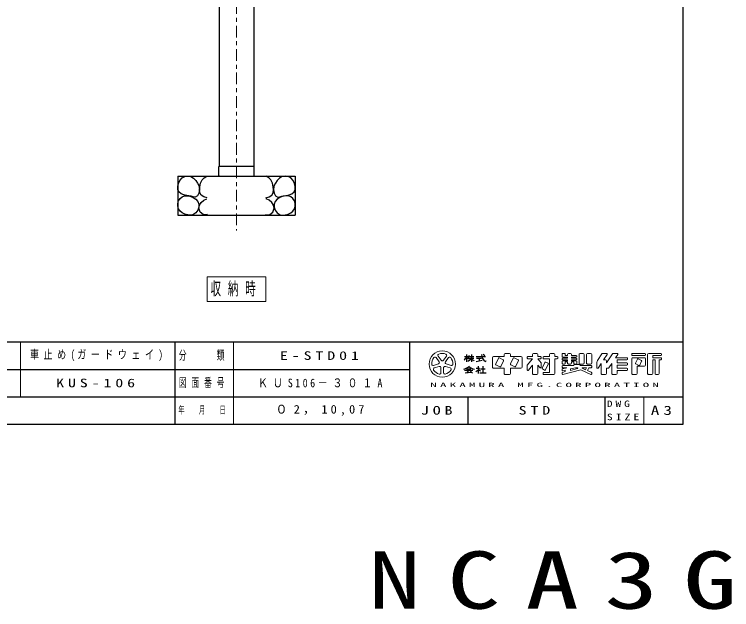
# Model space of a CAD drawing. Units: millimetres on the paper, scale 1:10. Extents: x -365 to 12, y -47 to 257.
# Drawn here: x -171 to 12.4, y -47.4 to 104.8 of the extents above; entities that cross this region are included whole.
import ezdxf

# ---------------------------------------------------------------- set-up
doc = ezdxf.new("R2010")
doc.units = ezdxf.units.MM
doc.linetypes.add('USER2', pattern=[6, 3, -1, 1, -1])
doc.layers.add('LY_1', color=3, linetype='Continuous', lineweight=25)
doc.layers.add('LY_2', color=7, linetype='Continuous', lineweight=13)
doc.styles.add('ＭＳ ゴシック', font='')
doc.styles.get('ＭＳ ゴシック').set_extended_font_data('MS Gothic')

msp = doc.modelspace()

# ---------------------------------------------------------------- linework, layer by layer
at = {"layer": 'LY_1', "color": 7, "linetype": 'USER2', "lineweight": 13}
msp.add_line((-114.211, 227.881), (-114.211, 49.474), dxfattribs=at)
at = {"layer": 'LY_1'}
for p, q in [((-118.661, 152.388), (-118.661, 65.888)), ((-109.761, 152.388), (-109.761, 65.888)), ((-109.661, 65.888), (-118.761, 65.888)), ((-118.761, 63.588), (-118.761, 65.888)), ((-109.661, 63.588), (-109.661, 65.888)), ((-129.211, 63.388), (-129.211, 53.388)), ((-129.211, 63.388), (-99.211, 63.388)), ((-118.561, 63.388), (-112.961, 63.388)), ((-114.211, 63.388), (-109.861, 63.388)), ((-99.211, 63.388), (-99.211, 53.388)), ((-129.211, 53.388), (-99.211, 53.388))]:
    msp.add_line(p, q, dxfattribs=at)
at = {"layer": 'LY_1', "color": 7, "lineweight": 13}
for p, q in [((-106.711, 37.624), (-121.711, 37.624)), ((-121.711, 37.624), (-121.711, 31.324)), ((-106.711, 31.324), (-106.711, 37.624)), ((-121.711, 31.324), (-106.711, 31.324))]:
    msp.add_line(p, q, dxfattribs=at)
at = {"layer": 'LY_1'}
for points in [[(-126.886, 58.449), (-127.657, 58.586), (-128.386, 58.888), (-128.94, 59.375), (-129.21, 60.025), (-129.236, 60.78), (-129.06, 61.549), (-128.674, 62.322), (-128.115, 62.935), (-127.409, 63.321), (-126.643, 63.427), (-125.879, 63.281), (-125.186, 62.884), (-124.611, 62.307), (-124.148, 61.63), (-123.775, 60.815), (-123.665, 59.898), (-123.837, 59.081), (-124.226, 58.384), (-124.792, 58.046), (-125.301, 58.115), (-125.839, 58.288), (-126.364, 58.39)], [(-101.535, 58.449), (-100.764, 58.586), (-100.035, 58.888), (-99.482, 59.375), (-99.211, 60.025), (-99.185, 60.78), (-99.361, 61.549), (-99.747, 62.322), (-100.306, 62.935), (-101.012, 63.321), (-101.778, 63.427), (-102.542, 63.281), (-103.235, 62.884), (-103.81, 62.307), (-104.273, 61.63), (-104.646, 60.815), (-104.756, 59.898), (-104.584, 59.081), (-104.195, 58.384), (-103.629, 58.046), (-103.121, 58.115), (-102.582, 58.288), (-102.057, 58.39)], [(-126.685, 53.496), (-127.41, 53.668), (-128.091, 53.987), (-128.658, 54.463), (-129.029, 55.047), (-129.223, 55.723), (-129.221, 56.436), (-129.021, 57.113), (-128.647, 57.701), (-128.134, 58.127), (-127.514, 58.339), (-126.828, 58.364), (-126.121, 58.248), (-125.315, 57.976), (-124.618, 57.552), (-124.108, 56.959), (-123.858, 56.245), (-123.845, 55.461), (-124.067, 54.704), (-124.602, 53.984), (-125.356, 53.537), (-126.017, 53.427)], [(-101.736, 53.496), (-101.011, 53.668), (-100.33, 53.987), (-99.763, 54.463), (-99.392, 55.047), (-99.198, 55.723), (-99.2, 56.436), (-99.4, 57.113), (-99.774, 57.701), (-100.287, 58.127), (-100.908, 58.339), (-101.593, 58.364), (-102.3, 58.248), (-103.106, 57.976), (-103.803, 57.552), (-104.313, 56.959), (-104.563, 56.245), (-104.576, 55.461), (-104.354, 54.704), (-103.819, 53.984), (-103.065, 53.537), (-102.404, 53.427)]]:
    msp.add_lwpolyline(points, close=True, dxfattribs=at)
for points in [[(-121.732, 57.885), (-122.57, 58.082), (-123.262, 58.529), (-123.592, 59.152), (-123.687, 59.909), (-123.624, 60.704), (-123.402, 61.632), (-122.98, 62.435), (-122.452, 62.981), (-121.813, 63.402)], [(-106.689, 57.885), (-105.851, 58.082), (-105.159, 58.529), (-104.829, 59.152), (-104.734, 59.909), (-104.797, 60.704), (-105.019, 61.632), (-105.441, 62.435), (-105.969, 62.981), (-106.609, 63.402)], [(-121.651, 53.617), (-122.195, 53.516), (-122.739, 53.577), (-123.528, 54.205), (-123.866, 55.187), (-123.693, 55.987), (-123.222, 56.677), (-122.552, 57.238), (-121.772, 57.603)], [(-106.77, 53.617), (-106.226, 53.516), (-105.682, 53.577), (-104.893, 54.205), (-104.555, 55.187), (-104.728, 55.987), (-105.199, 56.677), (-105.869, 57.238), (-106.649, 57.603)]]:
    msp.add_lwpolyline(points, dxfattribs=at)
for centre, start, end in [((-118.556, 63.59), 179.99998, 270.00003), ((-109.856, 63.59), 270.00002, 0)]:
    msp.add_arc(centre, 0.2, start, end, dxfattribs=at)
at = {"layer": 'LY_2', "color": 20, "lineweight": 25}
for p, q in [((0, 0), (0, 257)), ((-365, 21), (0, 21)), ((-365, 0), (0, 0))]:
    msp.add_line(p, q, dxfattribs=at)
at = {"layer": 'LY_2'}
for p, q in [((-169.5, 21), (-169.5, 7)), ((-115, 21), (-115, 0)), ((-62.39, 15.917), (-63.175, 16.997)), ((-62.629, 17.393), (-61.844, 16.313)), ((-61.298, 16.313), (-60.513, 17.393)), ((-59.967, 16.997), (-60.752, 15.917)), ((-48.746, 16.983), (-48.746, 14.553)), ((-48.476, 17.253), (-45.776, 17.253)), ((-47.198, 16.838), (-47.918, 15.4)), ((-45.975, 16.408), (-46.981, 16.911)), ((-45.776, 17.793), (-45.776, 17.253)), ((-45.506, 18.063), (-44.426, 18.063)), ((-44.156, 17.793), (-44.156, 17.253)), ((-44.156, 17.253), (-41.456, 17.253)), ((-43.418, 16.838), (-44.138, 15.4)), ((-42.195, 16.408), (-43.201, 16.911)), ((-41.186, 16.983), (-41.186, 14.553)), ((-39.836, 17.091), (-39.836, 16.875)), ((-38.486, 16.713), (-39.836, 15.026)), ((-39.674, 17.253), (-38.486, 17.253)), ((-39.674, 16.713), (-38.486, 16.713)), ((-38.486, 17.793), (-38.486, 17.253)), ((-38.216, 18.063), (-37.406, 18.063)), ((-37.136, 17.793), (-37.136, 17.253)), ((-37.136, 17.253), (-36.488, 17.253)), ((-37.136, 16.713), (-36.326, 15.701)), ((-37.136, 16.713), (-36.488, 16.713)), ((-36.326, 17.091), (-36.326, 16.875)), ((-35.786, 17.091), (-35.786, 16.875)), ((-35.624, 17.253), (-34.166, 17.253)), ((-35.624, 16.713), (-34.166, 16.713)), ((-34.166, 17.793), (-34.166, 17.253)), ((-34.166, 16.713), (-34.166, 13.203)), ((-33.896, 18.063), (-33.086, 18.063)), ((-32.816, 17.793), (-32.816, 17.253)), ((-32.816, 17.253), (-32.168, 17.253)), ((-32.816, 16.713), (-32.816, 12.933)), ((-32.816, 16.713), (-32.168, 16.713)), ((-32.006, 17.091), (-32.006, 16.875)), ((-30.926, 17.901), (-30.926, 17.28)), ((-30.926, 16.686), (-30.926, 16.605)), ((-30.764, 18.063), (-30.278, 18.063)), ((-30.764, 17.118), (-29.576, 17.118)), ((-30.764, 16.848), (-29.576, 16.848)), ((-30.116, 17.901), (-30.116, 17.523)), ((-30.116, 17.523), (-29.576, 17.523)), ((-29.576, 17.793), (-29.576, 17.523)), ((-29.576, 17.118), (-29.576, 16.848)), ((-28.766, 18.063), (-29.306, 18.063)), ((-28.496, 17.793), (-28.496, 17.523)), ((-28.496, 17.523), (-27.308, 17.523)), ((-28.496, 17.118), (-27.308, 17.118)), ((-28.496, 17.118), (-28.496, 16.848)), ((-28.496, 16.848), (-27.308, 16.848)), ((-27.146, 17.361), (-27.146, 17.28)), ((-27.146, 16.686), (-27.146, 16.605)), ((-26.606, 17.793), (-26.606, 15.633)), ((-26.336, 18.063), (-25.526, 18.063)), ((-25.256, 17.793), (-25.256, 15.633)), ((-24.716, 17.793), (-24.716, 15.633)), ((-24.446, 18.063), (-23.636, 18.063)), ((-23.366, 17.793), (-23.366, 15.633)), ((-21.88, 16.242), (-20.746, 17.943)), ((-20.521, 18.063), (-19.529, 18.063)), ((-20.306, 16.443), (-19.394, 17.811)), ((-19.586, 15.633), (-18.046, 17.943)), ((-17.821, 18.063), (-16.829, 18.063)), ((-17.246, 16.983), (-16.694, 17.811)), ((-17.246, 16.983), (-14.348, 16.983)), ((-14.186, 16.821), (-14.186, 16.605)), ((-13.106, 17.901), (-13.106, 17.685)), ((-13.106, 16.713), (-13.106, 12.933)), ((-12.944, 18.063), (-9.758, 18.063)), ((-12.944, 17.523), (-9.758, 17.523)), ((-12.836, 16.983), (-9.866, 16.983)), ((-11.666, 16.622), (-12.17, 15.616)), ((-11.449, 16.695), (-10.659, 16.3)), ((-9.596, 17.901), (-9.596, 17.685)), ((-9.596, 16.713), (-9.596, 15.093)), ((-9.056, 17.793), (-9.056, 12.933)), ((-8.786, 18.063), (-5.708, 18.063)), ((-7.706, 17.523), (-7.706, 16.983)), ((-7.706, 17.523), (-5.708, 17.523)), ((-7.706, 16.983), (-5.708, 16.983)), ((-5.546, 17.901), (-5.546, 17.685)), ((-5.546, 16.821), (-5.546, 16.605)), ((-63.828, 14.985), (-62.559, 15.397)), ((-62.35, 14.755), (-63.62, 14.343)), ((-59.522, 14.343), (-60.792, 14.755)), ((-60.583, 15.397), (-59.313, 14.985)), ((-47.845, 15.183), (-46.839, 14.68)), ((-46.622, 14.752), (-45.902, 16.19)), ((-44.065, 15.183), (-43.059, 14.68)), ((-42.842, 14.752), (-42.122, 16.19)), ((-39.836, 15.026), (-39.836, 13.868)), ((-38.486, 15.093), (-39.547, 13.766)), ((-38.486, 15.093), (-38.486, 12.933)), ((-37.136, 15.093), (-36.614, 14.441)), ((-37.136, 15.093), (-37.136, 12.933)), ((-36.326, 15.701), (-36.326, 14.543)), ((-35.318, 15.758), (-36.038, 14.32)), ((-34.454, 15.326), (-35.174, 13.888)), ((-35.101, 15.831), (-34.527, 15.544)), ((-30.926, 16.011), (-30.926, 15.525)), ((-30.926, 14.796), (-30.926, 14.58)), ((-30.764, 16.443), (-29.576, 16.443)), ((-30.764, 16.173), (-29.576, 16.173)), ((-30.764, 15.363), (-30.278, 15.363)), ((-30.764, 14.958), (-27.956, 14.958)), ((-30.116, 15.903), (-29.576, 15.903)), ((-30.116, 15.903), (-30.116, 15.525)), ((-29.576, 16.443), (-29.576, 16.173)), ((-29.576, 15.903), (-29.576, 15.633)), ((-29.306, 15.363), (-28.766, 15.363)), ((-28.496, 16.443), (-27.308, 16.443)), ((-28.496, 16.443), (-28.496, 16.173)), ((-28.496, 16.173), (-27.308, 16.173)), ((-28.496, 15.903), (-28.496, 15.633)), ((-28.496, 15.903), (-27.956, 15.903)), ((-27.956, 15.903), (-27.956, 15.525)), ((-27.956, 15.066), (-27.956, 14.958)), ((-27.794, 15.363), (-27.308, 15.363)), ((-27.794, 15.228), (-26.498, 15.228)), ((-27.146, 16.011), (-27.146, 15.525)), ((-26.336, 15.363), (-25.526, 15.363)), ((-26.336, 15.066), (-26.336, 14.958)), ((-26.336, 14.958), (-23.528, 14.958)), ((-24.446, 15.363), (-23.636, 15.363)), ((-23.366, 14.796), (-23.366, 14.58)), ((-22.016, 15.793), (-22.016, 14.413)), ((-21.719, 14.323), (-20.936, 15.498)), ((-20.936, 15.498), (-20.936, 12.933)), ((-20.306, 16.443), (-19.856, 16.443)), ((-19.586, 16.173), (-19.586, 15.633)), ((-18.966, 14.404), (-18.236, 15.498)), ((-18.236, 15.498), (-18.236, 12.933)), ((-16.886, 16.443), (-14.348, 16.443)), ((-16.886, 16.443), (-16.886, 15.633)), ((-16.886, 15.633), (-14.348, 15.633)), ((-16.886, 15.093), (-16.886, 14.283)), ((-16.886, 15.093), (-14.348, 15.093)), ((-14.186, 15.471), (-14.186, 15.255)), ((-12.097, 15.399), (-11.307, 15.004)), ((-11.756, 14.823), (-11.756, 12.933)), ((-11.756, 14.823), (-9.866, 14.823)), ((-10.586, 16.082), (-11.09, 15.076)), ((-7.706, 16.443), (-7.166, 16.443)), ((-7.706, 16.443), (-7.706, 12.933)), ((-7.166, 16.443), (-7.166, 12.933)), ((-6.086, 16.443), (-5.708, 16.443)), ((-6.086, 16.443), (-6.086, 12.933)), ((-61.908, 13.099), (-61.908, 14.434)), ((-61.233, 14.434), (-61.233, 13.099)), ((-48.476, 14.283), (-45.776, 14.283)), ((-45.776, 14.283), (-45.776, 12.933)), ((-44.156, 14.283), (-41.456, 14.283)), ((-44.156, 14.283), (-44.156, 12.933)), ((-35.965, 14.103), (-35.391, 13.816)), ((-35.786, 13.041), (-35.786, 12.825)), ((-35.624, 13.203), (-34.166, 13.203)), ((-30.926, 13.995), (-30.926, 13.773)), ((-30.926, 13.077), (-30.926, 12.854)), ((-29.74, 14.418), (-30.803, 14.152)), ((-30.116, 13.406), (-30.803, 13.234)), ((-30.764, 14.418), (-29.74, 14.418)), ((-26.15, 13.841), (-30.725, 12.697)), ((-30.116, 13.768), (-30.725, 13.615)), ((-30.116, 13.768), (-30.116, 13.406)), ((-27.513, 14.418), (-28.766, 14.105)), ((-27.023, 14.179), (-28.766, 13.743)), ((-28.766, 14.105), (-28.766, 13.743)), ((-27.513, 14.418), (-27.053, 14.418)), ((-26.15, 13.841), (-23.594, 12.705)), ((-25.771, 14.263), (-24.968, 13.906)), ((-25.738, 14.418), (-24.712, 14.418)), ((-24.968, 13.906), (-24.712, 14.418)), ((-24.474, 13.687), (-24.108, 14.418)), ((-24.474, 13.687), (-23.462, 13.237)), ((-24.108, 14.418), (-23.528, 14.418)), ((-23.366, 13.089), (-23.366, 12.853)), ((-19.586, 14.283), (-19.19, 14.283)), ((-19.586, 14.283), (-19.586, 12.933)), ((-16.886, 14.283), (-14.348, 14.283)), ((-16.886, 13.743), (-16.886, 12.933)), ((-16.886, 13.743), (-14.348, 13.743)), ((-14.186, 14.121), (-14.186, 13.905)), ((-45.506, 12.663), (-44.426, 12.663)), ((-38.216, 12.663), (-37.406, 12.663)), ((-35.624, 12.663), (-33.086, 12.663)), ((-20.666, 12.663), (-19.856, 12.663)), ((-17.966, 12.663), (-17.156, 12.663)), ((-12.836, 12.663), (-12.026, 12.663)), ((-8.786, 12.663), (-7.976, 12.663)), ((-6.896, 12.663), (-6.356, 12.663)), ((-10, 7), (-10, 0))]:
    msp.add_line(p, q, dxfattribs=at)
at = {"layer": 'LY_2', "color": 3, "lineweight": 25}
for p, q in [((-130, 21), (-130, 0)), ((-70, 21), (-70, 0)), ((-55.901, 17.253), (-54.956, 17.253)), ((-55.361, 17.793), (-55.361, 15.903)), ((-54.915, 16.848), (-53.471, 16.848)), ((-54.769, 17.253), (-53.525, 17.253)), ((-54.146, 17.793), (-54.146, 15.903)), ((-52.931, 17.253), (-50.501, 17.253)), ((-52.796, 16.848), (-51.581, 16.848)), ((-52.121, 16.848), (-52.121, 16.173)), ((-50.719, 17.467), (-51.16, 17.761)), ((-52.889, 16.02), (-51.353, 16.327)), ((-52.391, 14.823), (-52.391, 14.283)), ((-51.176, 14.823), (-51.176, 13.068)), ((-182.5, 14), (-70, 14)), ((-55.901, 13.784), (-53.741, 13.784)), ((-55.765, 13.067), (-54.113, 13.304)), ((-55.361, 14.148), (-54.281, 14.148)), ((-54.899, 13.784), (-55.289, 13.136)), ((-54.416, 13.607), (-53.81, 13.001)), ((-52.931, 14.283), (-52.051, 14.283)), ((-52.391, 13.91), (-52.391, 12.933)), ((-52.34, 13.96), (-51.796, 13.646)), ((-51.986, 13.068), (-50.366, 13.068)), ((-51.783, 14.148), (-50.568, 14.148)), ((-237.5, 7), (0, 7)), ((-55, 7), (-55, 0)), ((-20, 7), (-20, 0))]:
    msp.add_line(p, q, dxfattribs=at)
at = {"layer": 'LY_2'}
msp.add_circle((-61.571, 15.363), 3.375, dxfattribs=at)
for centre, radius, start, end in [((-61.571, 15.363), 2.7, 142.60154, 181.39846), ((-63.448, 16.798), 0.338, 35.99999, 142.60154), ((-62.356, 17.592), 0.338, 109.39847, 215.99997), ((-61.571, 15.363), 2.7, 70.60155, 109.39847), ((-60.786, 17.592), 0.338, 324, 70.60155), ((-59.694, 16.798), 0.338, 37.39846, 143.99995), ((-61.571, 15.363), 2.7, 358.60155, 37.39847), ((-48.476, 16.983), 0.27, 89.99998, 179.99996), ((-47.054, 16.766), 0.162, 63.43492, 153.43499), ((-45.506, 17.793), 0.27, 89.99998, 179.99996), ((-44.426, 17.793), 0.27, 0, 89.99998), ((-43.274, 16.766), 0.162, 63.43492, 153.43499), ((-41.456, 16.983), 0.27, 0, 89.99998), ((-39.674, 17.091), 0.162, 89.99998, 179.99996), ((-39.674, 16.875), 0.162, 179.99998, 270.00002), ((-38.216, 17.793), 0.27, 89.99998, 179.99996), ((-37.406, 17.793), 0.27, 0, 89.99998), ((-36.488, 17.091), 0.162, 0, 89.99998), ((-36.488, 16.875), 0.162, 270.00002, 0), ((-35.624, 17.091), 0.162, 89.99998, 179.99996), ((-35.624, 16.875), 0.162, 179.99998, 270.00002), ((-33.896, 17.793), 0.27, 89.99998, 179.99996), ((-33.086, 17.793), 0.27, 0, 89.99998), ((-32.168, 17.091), 0.162, 0, 89.99998), ((-32.168, 16.875), 0.162, 270.00002, 0), ((-30.764, 17.901), 0.162, 89.99998, 179.99996), ((-30.764, 17.28), 0.162, 179.99998, 270.00002), ((-30.764, 16.686), 0.162, 89.99998, 179.99996), ((-30.764, 16.605), 0.162, 179.99998, 270.00002), ((-30.278, 17.901), 0.162, 0, 89.99998), ((-29.306, 17.793), 0.27, 89.99998, 179.99996), ((-28.766, 17.793), 0.27, 0, 89.99998), ((-27.308, 17.361), 0.162, 0, 89.99998), ((-27.308, 17.28), 0.162, 270.00002, 0), ((-27.308, 16.686), 0.162, 0, 89.99998), ((-27.308, 16.605), 0.162, 270.00002, 0), ((-26.336, 17.793), 0.27, 89.99998, 179.99996), ((-25.526, 17.793), 0.27, 0, 89.99998), ((-24.446, 17.793), 0.27, 89.99998, 179.99996), ((-23.636, 17.793), 0.27, 0, 89.99998), ((-20.521, 17.793), 0.27, 89.99998, 146.30984), ((-19.529, 17.901), 0.162, 326.31015, 89.99998), ((-17.821, 17.793), 0.27, 89.99998, 146.3098), ((-16.829, 17.901), 0.162, 326.31003, 89.99998), ((-14.348, 16.821), 0.162, 0, 89.99998), ((-14.348, 16.605), 0.162, 270.00002, 0), ((-12.944, 17.901), 0.162, 89.99998, 179.99996), ((-12.944, 17.685), 0.162, 179.99998, 270.00002), ((-12.836, 16.713), 0.27, 89.99998, 179.99996), ((-11.522, 16.55), 0.162, 63.43447, 153.43474), ((-9.866, 16.713), 0.27, 0, 89.99998), ((-9.758, 17.901), 0.162, 0, 89.99998), ((-9.758, 17.685), 0.162, 270.00002, 0), ((-8.786, 17.793), 0.27, 89.99998, 179.99996), ((-5.708, 17.901), 0.162, 0, 89.99998), ((-5.708, 17.685), 0.162, 270.00002, 0), ((-5.708, 16.821), 0.162, 0, 89.99998), ((-5.708, 16.605), 0.162, 270.00002, 0), ((-63.933, 15.306), 0.338, 181.39848, 287.99997), ((-62.663, 15.718), 0.338, 287.99998, 35.99999), ((-62.246, 14.434), 0.338, 359.99997, 107.99999), ((-61.571, 16.512), 0.338, 215.99998, 324), ((-60.896, 14.434), 0.338, 71.99997, 179.99999), ((-60.479, 15.718), 0.338, 143.99996, 251.99999), ((-59.209, 15.306), 0.338, 252.00001, 358.60156), ((-47.773, 15.328), 0.162, 153.43495, 243.43485), ((-46.766, 14.825), 0.162, 243.43498, 333.43496), ((-46.047, 16.263), 0.162, 333.4349, 63.43487), ((-43.993, 15.328), 0.162, 153.43495, 243.43485), ((-42.986, 14.825), 0.162, 243.43498, 333.43496), ((-42.267, 16.263), 0.162, 333.4349, 63.43487), ((-35.174, 15.686), 0.162, 63.43487, 153.43498), ((-34.599, 15.399), 0.162, 333.43492, 63.43493), ((-30.764, 16.011), 0.162, 89.99998, 179.99996), ((-30.764, 15.525), 0.162, 179.99998, 270.00002), ((-30.764, 14.796), 0.162, 89.99998, 179.99996), ((-30.278, 15.525), 0.162, 270.00002, 0), ((-29.306, 15.633), 0.27, 179.99998, 270.00002), ((-28.766, 15.633), 0.27, 270.00002, 0), ((-27.794, 15.525), 0.162, 179.99998, 270.00002), ((-27.794, 15.066), 0.162, 89.99998, 179.99996), ((-27.308, 16.011), 0.162, 0, 89.99998), ((-27.308, 15.525), 0.162, 270.00002, 0), ((-26.336, 15.633), 0.27, 179.99998, 270.00002), ((-26.498, 15.066), 0.162, 0, 89.99998), ((-25.526, 15.633), 0.27, 270.00002, 0), ((-24.446, 15.633), 0.27, 179.99998, 270.00002), ((-23.636, 15.633), 0.27, 270.00002, 0), ((-23.528, 14.796), 0.162, 0, 89.99998), ((-21.206, 15.793), 0.81, 146.30999, 179.99996), ((-19.856, 16.173), 0.27, 0, 89.99998), ((-14.348, 15.471), 0.162, 0, 89.99998), ((-14.348, 15.255), 0.162, 270.00002, 0), ((-12.025, 15.544), 0.162, 153.43517, 243.43529), ((-11.234, 15.149), 0.162, 243.43534, 333.43491), ((-10.731, 16.155), 0.162, 333.43484, 63.43447), ((-9.866, 15.093), 0.27, 270.00002, 0), ((-63.516, 14.022), 0.338, 107.99999, 214.60154), ((-61.571, 15.363), 2.7, 214.60156, 253.39848), ((-62.246, 13.099), 0.338, 253.39847, 359.99997), ((-60.896, 13.099), 0.338, 179.99999, 286.60154), ((-61.571, 15.363), 2.7, 286.60155, 325.39847), ((-59.626, 14.022), 0.338, 325.39847, 71.99996), ((-48.476, 14.553), 0.27, 179.99998, 270.00002), ((-45.506, 12.933), 0.27, 179.99998, 270.00002), ((-44.426, 12.933), 0.27, 270.00002, 0), ((-41.456, 14.553), 0.27, 270.00002, 0), ((-39.674, 13.868), 0.162, 179.99998, 321.34037), ((-38.216, 12.933), 0.27, 179.99998, 270.00002), ((-37.406, 12.933), 0.27, 270.00002, 0), ((-36.488, 14.543), 0.162, 218.65962, 0), ((-35.893, 14.248), 0.162, 153.43487, 243.4348), ((-35.624, 13.041), 0.162, 89.99998, 179.99996), ((-35.318, 13.961), 0.162, 243.43487, 333.43498), ((-33.086, 12.933), 0.27, 270.00002, 0), ((-30.764, 14.58), 0.162, 179.99998, 270.00002), ((-30.764, 13.995), 0.162, 104.03614, 179.99996), ((-30.764, 13.773), 0.162, 179.99998, 284.03612), ((-30.764, 13.077), 0.162, 104.03614, 179.99996), ((-30.764, 12.854), 0.162, 179.99998, 284.03612), ((-27.053, 14.297), 0.121, 284.0365, 89.99998), ((-25.738, 14.337), 0.081, 89.99998, 246.03817), ((-23.528, 12.853), 0.162, 246.03699, 0), ((-23.528, 14.58), 0.162, 270.00002, 0), ((-23.528, 13.089), 0.162, 0, 66.03701), ((-21.854, 14.413), 0.162, 179.99998, 326.30997), ((-20.666, 12.933), 0.27, 179.99998, 270.00002), ((-19.856, 12.933), 0.27, 270.00002, 0), ((-19.19, 14.553), 0.27, 270.00002, 326.31002), ((-17.966, 12.933), 0.27, 179.99998, 270.00002), ((-17.156, 12.933), 0.27, 270.00002, 0), ((-14.348, 14.121), 0.162, 0, 89.99998), ((-14.348, 13.905), 0.162, 270.00002, 0), ((-12.836, 12.933), 0.27, 179.99998, 270.00002), ((-12.026, 12.933), 0.27, 270.00002, 0), ((-8.786, 12.933), 0.27, 179.99998, 270.00002), ((-7.976, 12.933), 0.27, 270.00002, 0), ((-6.896, 12.933), 0.27, 179.99998, 270.00002), ((-6.356, 12.933), 0.27, 270.00002, 0), ((-35.624, 12.825), 0.162, 179.99998, 270.00002)]:
    msp.add_arc(centre, radius, start, end, dxfattribs=at)
at = {"layer": 'LY_2', "color": 3, "lineweight": 25}
for centre, radius, start, end in [((-57.466, 18.084), 2.285, 311.36185, 337.13638), ((-53.383, 18.427), 2.345, 212.50346, 230.00631), ((-56.374, 18.818), 3.034, 295.86917, 317.23867), ((-56.002, 18.047), 1.467, 313.72108, 343.54317), ((-51.918, 18.818), 3.034, 222.76131, 240.10806), ((-49.563, 17.694), 1.953, 177.09472, 240.51891), ((-56.898, 17.257), 3.32, 285.11261, 313.40619), ((-52.77, 17.194), 3.192, 231.17281, 259.75506), ((-51.54, 16.805), 1.299, 321.42112, 334.8249), ((-55.66, 17.226), 4.657, 304.87257, 320.80411)]:
    msp.add_arc(centre, radius, start, end, dxfattribs=at)

# ---------------------------------------------------------------- texts
at = {"layer": 'LY_1', "color": 7, "attachment_point": 5, "style": 'ＭＳ ゴシック'}
for s, insert, char_height in [('\\T1.64;\\W0.6;収納時', (-114.211, 34.474), 3.299), ('\\T1.5;\\W0.75;車止め(ガードウェイ)', (-149.75, 17.5), 2.199), ('\\T1.5;\\W1.35;E-STD01', (-92.5, 17.5), 2.199), ('\\T1.5;\\W1.35;KUS-106', (-149.75, 10.5), 2.199), ('\\T1.5;\\W0.85;ＫＵS106－３０１A', (-92.5, 10.5), 2.199), ('\\T1.5;\\W1.05;０2，10,07', (-92.5, 3.5), 2.199), ('\\T1.5;\\W1.35;STD', (-37.5, 3.5), 2.199), ('\\T1.5;\\W1.35;NCA3G', (-30, -40), 14.66)]:
    msp.add_mtext(s, dxfattribs=dict(at, insert=insert, char_height=char_height))
at = {"layer": 'LY_2', "style": 'ＭＳ ゴシック'}
for s, insert, char_height, attachment_point in [('\\T1.64;\\W0.6;分\u3000\u3000類', (-122.5, 17.5), 2.346, 5), ('\\T1.64;\\W0.6;図面番号', (-122.5, 10.5), 2.346, 5), ('\\T1.5;\\W2.2;NAKAMURA\\~MFG.CORPORATION', (-35, 10), 1.1, 5), ('\\T1.52;\\W1.3;DWG', (-19.5, 5.188), 1.65, 4), ('\\T1.64;\\W0.6;年\u3000月\u3000日', (-122.5, 3.5), 1.906, 5), ('\\T1.5;\\W1.35;JOB', (-62.5, 3.5), 2.199, 5), ('\\T1.5;\\W1.35;A3', (-5, 3.5), 2.346, 5), ('\\T1.5;\\W1.35;SIZE', (-19.5, 1.812), 1.65, 4), ('\\T1.5;\\W1.35;A3G', (-10, -40), 14.66, 5)]:
    msp.add_mtext(s, dxfattribs=dict(at, insert=insert, char_height=char_height, attachment_point=attachment_point))

doc.saveas('drawing.dxf')
